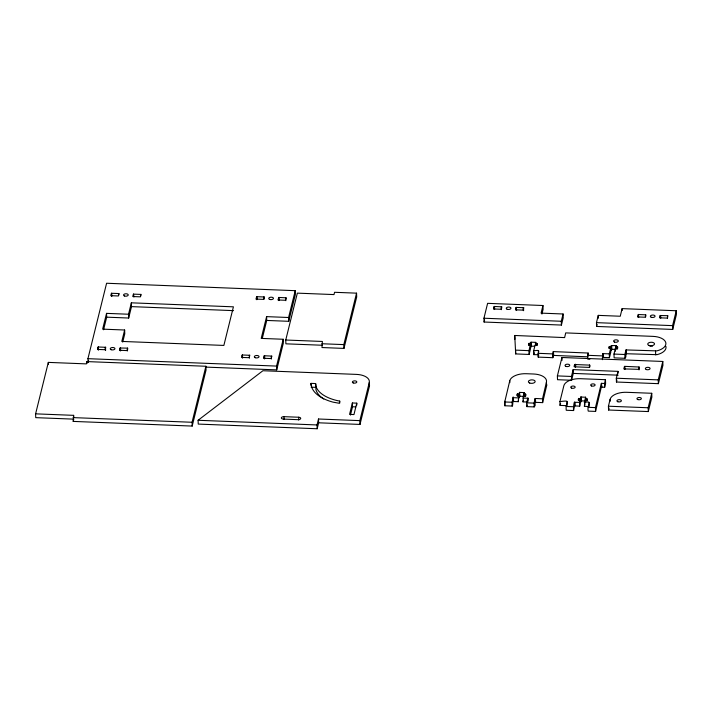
<?xml version="1.0" encoding="UTF-8"?>
<svg xmlns="http://www.w3.org/2000/svg" width="712" height="712" viewBox="0 0 712 712"><rect width="100%" height="100%" fill="white"/><g stroke="black" fill="none" stroke-linecap="round" stroke-linejoin="round"><path stroke-width="1.07" d="M542.508 398.827L535.451 398.48L535.611 402.351L542.642 402.627L542.508 398.827L546.424 382.184A14.783 7.618 -2.1 0 0 533.644 374.005L526.319 373.72A14.783 7.645 -2 0 0 509.774 380.751L504.728 401.969L504.87 405.769L512.195 406.054C513.236 407.255 512.747 388.69 513.619 401.497L518.309 401.684L518.763 395.614C514.776 397.634 518.363 390.425 517.793 395.783M542.642 402.627L546.567 385.984A14.783 7.618 -2.1 0 0 546.549 383.99M566.093 405.635L560.068 405.395L559.926 401.595C572.537 399.966 564.954 401.969 566.263 410.263L573.596 410.548L574.486 405.885L579.71 406.16L580.12 400.117C576.159 402.102 579.719 395.133 579.114 400.411M579.71 406.16L580.12 400.117M588.157 406.499L584.401 406.347L584.81 400.304C588.263 402.44 586.715 395.4 586.732 400.714M584.401 406.347L584.952 404.105M542.944 305.51L541.084 313.12L563.076 313.983L563.219 317.792L561.412 325.064L484.089 322.029L483.946 318.228L487.613 303.339L542.944 305.51L543.087 309.32L541.921 314.072M538.601 354.718L533.804 354.638L533.662 350.838L535.068 345.151C537.542 346.886 538.69 342.036 535.442 343.629L535.922 342.339L530.814 342.187L530.885 347.242L531.01 342.428M533.804 354.638L534.267 352.743M35.6 413.85L48.327 362.39L86.357 363.885L86.926 361.589L205.91 366.262L206.044 370.062L192.187 426.07L73.211 421.406L73.63 415.345L35.6 413.85L35.742 417.65L73.772 419.145L73.211 421.406M88.608 360.325L88.074 362.479L87.932 358.679L106.595 283.251L295.231 290.674L295.373 294.492L288.734 321.308L266.742 320.445L262.381 338.058M98.621 349.859L98.185 346.851L97.544 349.423L105.1 349.708L105.732 347.162L105.26 347.278L105.367 350.126M124.636 330.003L121.805 341.422L223.862 345.427L233.411 306.827L131.355 302.822L128.534 314.232L106.542 313.369L102.644 329.14L124.636 330.003L124.769 333.803L122.722 342.107M111.918 296.13L111.481 293.122L110.778 295.676L118.397 295.978L118.957 293.415L118.628 295.444M103.56 329.79L106.684 317.169L106.542 313.369M120.275 350.865L120.097 348.008L119.465 350.268L126.941 350.589L127.653 348.008L127.35 350.989M133.909 296.993L133.464 293.985L132.761 296.539L140.389 296.842L140.949 294.279L140.611 296.308M106.684 317.169L128.676 318.033L131.498 306.623L131.355 302.822M192.187 426.07L192.053 422.269L205.91 366.262M242.721 357.86L242.285 354.834L241.644 357.415L249.2 357.7L249.832 355.146L249.36 355.261L249.458 358.118M263.832 298.88L264.17 296.833L263.671 299.378L255.982 299.102L256.685 296.539L257.13 299.565M295.231 290.674L288.591 317.499L266.6 316.635L261.215 338.396L283.207 339.259L283.349 343.068L276.71 369.884L205.688 367.098M264.268 356L263.565 358.261L271.041 358.572L271.931 356.107L264.125 355.733L264.375 358.866M278.677 297.705L277.974 299.966L285.441 300.277L286.34 297.812L278.534 297.438L278.784 300.571M276.71 369.884L276.567 366.084L283.207 339.259M285.752 340.024L297.349 293.139L333.999 294.581L334.56 292.294L356.552 293.157L356.694 296.957L343.958 348.408L321.975 347.545L322.394 341.457L285.752 340.024L285.886 343.825L322.536 345.258M317.169 428.749L317.036 424.948L318.504 419.003L359.854 420.632L369.252 382.584A14.792 7.618 -2.1 0 0 356.472 374.396L262.906 370.73L198.096 420.276L198.239 424.076L317.169 428.749L318.638 422.803L318.504 419.003M343.958 348.408L343.825 344.608L356.552 293.157M310.993 383.376L315.763 383.563L315.781 385.762A39.187 20.194 -2.1 0 0 339.731 401.105L339.197 403.268L333.118 402.164A43.619 22.481 -2.1 0 1 310.993 383.376L311.064 385.272M352.378 402.974L349.556 414.402L353.953 414.571L356.774 403.152L352.378 402.974L352.511 406.774L350.464 415.087M318.638 422.803L359.996 424.432L369.394 386.385A14.792 7.618 -2.1 0 0 369.377 384.391M484.089 322.029L484.614 319.902M494.199 306.703L493.496 308.955L500.963 309.266L501.862 306.845L494.057 306.436L494.306 309.542M516.627 310.272L516.191 307.264L515.55 309.836L523.106 310.12L523.792 307.602L523.267 307.691L523.365 310.539M504.87 405.769L504.915 401.203M512.195 406.054L512.062 402.253L513.147 397.839M529.363 345.258C529.888 340.042 526.471 346.797 530.378 344.964L530.511 348.764L529.105 354.451L515.693 353.917L514.74 335.477L564.625 337.604L565.711 332.896L653.011 336.375A14.783 7.627 -2.1 0 1 665.773 342.588A14.783 7.627 -2.1 0 1 656.82 350.882L626.266 349.939C624.184 349.192 627.468 357.202 624.976 358.296L614.127 357.86L613.984 354.069L615.399 348.355C618.746 350.553 617.411 343.495 617.331 348.773M529.105 354.451L528.963 350.66L530.378 344.964M523.934 396.041L523.863 394.137C527.111 392.454 526.008 397.554 523.453 395.801L523 401.862L527.69 402.04M588.041 356.819L553.731 355.422L553.34 351.461L552.877 357.691L538.219 357.113C537.079 351.452 542.286 349.467 533.662 350.838M535.451 398.48C533.119 398.115 536.866 405.662 534.187 406.917L526.853 406.623C526.052 402.707 529.105 392.802 527.654 401.096M538.219 357.113L538.744 354.985M526.853 406.623L527.289 404.861M534.187 406.917L534.044 403.117L535.139 398.693M552.877 357.691L553.26 351.764M561.412 325.064L561.279 321.263L563.076 313.983M557.38 375.909L561.937 357.495L662.792 361.456L662.934 365.256L658.378 383.67L616.45 382.024L616.307 378.223L618.007 371.37L573.151 369.608L571.451 376.461L571.594 380.261L557.523 379.71L557.38 375.909L571.451 376.461M559.926 401.595L563.851 385.726A14.783 7.618 -2.1 0 1 580.396 378.695L605.458 379.683L605.601 383.483L604.657 387.284L601.311 387.114L595.579 411.411L588.254 411.127C586.43 405.751 594.066 400.108 584.258 402.547M560.068 405.395L560.593 403.277M575.394 367.401C576.907 360.174 572.546 367.508 574.717 366.831L588.797 367.383C590.577 368.22 589.456 361.616 589.429 367M571.594 380.261L573.285 373.408L573.151 369.608M573.596 410.548C572.991 408.724 574.833 395.783 574.691 406.125M589.856 359.195L587.765 359.115C587.195 357.664 589.029 349.254 587.97 354.914M596.46 322.643L598.258 315.372L620.25 316.235L622.119 308.625L676.258 310.752L676.4 314.57L672.724 329.433L596.594 326.443L596.46 322.643L672.582 325.633L676.258 310.752M596.594 326.443L597.11 324.369M602.388 358.741L602.815 353.464L603.278 357.424L609.436 357.664L610.843 351.968L610.709 348.177C606.758 350.144 610.309 343.202 609.703 348.471M602.423 359.693L602.815 353.766M595.579 411.411L595.446 407.611L601.4 383.207L601.871 387.168M609.436 357.664L609.303 353.864L610.709 348.177M604.657 387.284L604.524 383.483L605.458 379.683M608.422 406.214L610.122 399.334A14.783 7.618 -2.1 0 1 626.667 392.303L651.729 393.282L651.872 397.082L648.294 411.563L608.564 410.014L608.422 406.214L648.151 407.762L651.729 393.282M608.564 410.014L609.054 408.047M616.45 382.024L616.93 380.066M624.976 358.296L624.842 354.496L625.937 350.073M624.504 366.635L623.801 368.896L638.344 369.332C639.278 370.098 640.061 366.404 638.931 367.009L624.433 366.342L624.611 369.483M638.735 317.401L638.299 314.384L637.596 316.947L645.214 317.24L645.704 314.668L645.446 316.715M660.353 317.454L660.211 315.541L659.579 317.81L667.206 318.104L667.767 315.541L667.464 318.531M658.378 383.67L658.235 379.87L662.792 361.456M519.529 392.561L519.315 397.759L519.448 392.276L519.991 396.219L524.103 396.379C522.394 393.816 525.598 390.496 523.863 394.137M580.85 397.198L580.636 402.396L580.707 396.931L581.179 397.02L581.321 400.856L584.392 400.981M585.255 400.678L585.611 397.082L585.389 400.073M611.083 346.646L611.35 345.64L611.225 350.446L611.083 346.646L609.632 346.566M615.844 348.738L616.307 345.569L611.27 345.632M518.309 401.684L518.763 395.614M523 401.862L523.4 400.358M525.34 394.172L525.412 396.077M285.752 297.83L285.859 300.695M271.343 356.125L271.45 358.982M501.275 306.827L501.382 309.667M535.442 342.454L535.513 345.525M536.919 343.665L536.99 345.56M538.352 351.016L538.486 354.816M566.966 401.871L567.099 405.671M615.782 345.658L615.889 348.506M588.949 402.734L589.091 406.534M638.913 367.045L639.011 369.902M611.243 349.236L615.916 349.458M602.717 357.362L603.278 357.424M535.077 402.253L535.611 402.351M626.266 349.939L626.409 353.731L656.962 354.674A14.783 7.627 -2.1 0 0 665.907 346.388M523.516 307.851L523.623 310.699M617.518 347.038L617.58 348.933M588.157 353.179L588.228 355.083M586.919 398.978L586.991 400.874M585.184 398.782L586.661 398.809M615.773 346.833L617.26 346.869M519.858 392.419L523.961 392.579M522.857 398.061L527.556 398.239M257.023 296.699L263.769 296.966M516.52 307.424L523.267 307.691M111.811 293.282L118.557 293.549M133.803 294.145L140.549 294.412M638.628 314.544L645.375 314.811M660.211 315.541L667.358 315.674M483.946 318.228L561.279 321.263M131.498 306.623L233.554 310.637M531.143 346.228L534.561 346.21M528.963 350.66L515.559 350.117L515.693 353.917M553.598 351.621L587.898 353.018M603.144 353.624L609.303 353.864M613.984 354.069L624.842 354.496M321.833 343.745L343.825 344.608M538.076 353.312L552.734 353.9M587.631 355.315L602.29 355.893M575.287 364.553L589.358 365.105M98.514 347.011L105.26 347.278M120.097 348.008L127.252 348.141M242.614 355.003L249.36 355.261M573.285 373.408L618.141 375.171M616.307 378.223L658.235 379.87M87.932 358.679L276.567 366.084M601.738 383.368L604.524 383.483M581.179 397.056L585.282 397.225M311.135 387.177L315.906 387.364L315.923 389.562A39.187 20.194 -2.1 0 0 323.738 398.996M513.477 397.697L518.167 397.883M574.477 402.316L579.568 402.36M504.728 401.969L512.062 402.253M526.72 402.823L534.044 403.117M588.112 407.326L595.446 407.611M566.12 406.463L573.454 406.748M352.511 406.774L355.813 406.908M283.999 416.662L298.657 417.232A2.367 1.219 -2.1 0 1 300.704 418.54A2.367 1.219 -2.1 0 1 298.061 419.671L283.403 419.092A2.367 1.219 -2.1 0 1 281.356 417.784A2.367 1.219 -2.1 0 1 283.999 416.662L284.106 419.51M198.096 420.276L317.036 424.948M73.069 417.606L192.053 422.269M529.301 343.362L530.752 343.442M517.722 393.878L519.173 393.958M579.043 398.515L580.494 398.595M519.662 396.362L519.991 396.219M513.29 401.639L513.619 401.497M626.071 353.873L626.409 353.731M553.331 355.555L553.731 355.422M580.983 400.998L581.321 400.856M575.002 405.902L574.878 402.182M672.582 325.633L672.724 329.433M660.62 315.407L660.727 318.273M655.547 351.096L655.681 354.887M645.633 314.98L645.695 316.885M648.151 407.762L648.294 411.563M638.299 314.686L638.406 317.543M624.833 366.493L624.94 369.341M622.119 308.625L622.19 310.53M618.007 371.37L618.078 373.275M616.04 345.827L616.138 348.675M615.399 348.355L615.506 351.212M611.679 345.498L611.813 349.298M609.303 346.708L609.374 348.613M610.122 399.334L610.193 401.23M601.409 383.51L601.542 387.31M598.258 315.372L598.365 318.22M589.616 365.265L589.687 367.17M585.54 397.385L585.611 399.281M584.81 400.304L584.917 403.152M578.714 398.658L578.785 400.553M574.958 364.686L575.029 366.591M561.937 357.495L562.044 360.343M546.424 382.184L546.567 385.984M535.7 342.614L535.771 344.51M531.339 342.285L531.481 346.085M528.971 343.495L529.034 345.4M527.806 398.409L527.912 401.257M525.598 394.341L525.67 396.237M524.219 392.748L524.352 396.548M523.453 395.801L523.56 398.649M516.191 307.566L516.298 310.414M517.393 394.021L517.464 395.917M514.74 335.477L514.883 339.277M509.774 380.751L509.845 382.656M501.533 306.988L501.595 308.883M494.529 306.56L494.635 309.409M369.252 382.584L369.394 386.385M359.854 420.632L359.996 424.432M356.774 403.152L356.846 405.048M339.731 401.105L339.802 403.001M315.799 384.507L315.906 387.364M298.657 417.232L298.764 420.089M288.591 317.499L288.734 321.308M279.015 297.563L279.113 300.428M266.6 316.635L266.742 320.445M264.018 297.135L264.09 299.04M264.606 355.867L264.704 358.723M256.685 296.539L256.792 299.707M242.285 355.137L242.392 357.994M133.473 294.287L133.544 296.183M128.534 314.232L128.676 318.033M127.501 348.302L127.573 350.197M120.506 347.874L120.613 350.722M111.481 293.424L111.588 296.263M105.518 347.438L105.616 350.286M98.185 347.153L98.292 350.001M86.926 361.589L86.998 363.485M73.63 415.345L73.701 417.241M48.327 362.39L48.398 364.295M649.949 346.219A3.4 1.753 -2.1 0 1 652.557 346.139M529.71 383.056A3.4 1.753 -2.1 0 0 535.139 381.739A3.4 1.753 -2.1 0 0 530.458 380.03A3.4 1.753 -2.1 0 0 529.71 383.056M124.413 295.978A2.367 1.219 -2.1 0 0 128.222 295.106A2.367 1.219 -2.1 0 0 125.018 293.878A2.367 1.219 -2.1 0 0 124.413 295.978M269.625 299.405A2.367 1.219 -2.1 0 0 273.435 298.524A2.367 1.219 -2.1 0 0 270.231 297.296A2.367 1.219 -2.1 0 0 269.625 299.405M255.216 357.7A2.367 1.219 -2.1 0 0 259.026 356.819A2.367 1.219 -2.1 0 0 255.822 355.591A2.367 1.219 -2.1 0 0 255.216 357.7M111.117 349.708A2.367 1.219 -2.1 0 0 114.926 348.835A2.367 1.219 -2.1 0 0 111.722 347.607A2.367 1.219 -2.1 0 0 111.117 349.708M353.25 382.949A2.216 1.139 -2.1 0 0 356.792 382.095A2.216 1.139 -2.1 0 0 353.739 380.973A2.216 1.139 -2.1 0 0 353.25 382.949M591.547 385.966A2.216 1.139 -2.1 0 0 595.09 385.103A2.216 1.139 -2.1 0 0 592.037 383.99A2.216 1.139 -2.1 0 0 591.547 385.966M571.611 388.129A2.216 1.139 -2.1 0 0 575.154 387.266A2.216 1.139 -2.1 0 0 572.101 386.153A2.216 1.139 -2.1 0 0 571.611 388.129M565.951 366.395A2.367 1.219 -2.1 0 0 569.725 365.487A2.367 1.219 -2.1 0 0 566.467 364.295A2.367 1.219 -2.1 0 0 565.951 366.395M646.282 369.555A2.367 1.219 -2.1 0 0 650.065 368.638A2.367 1.219 -2.1 0 0 646.808 367.445A2.367 1.219 -2.1 0 0 646.282 369.555M649.068 345.453A3.4 1.753 -2.1 0 0 654.497 344.136A3.4 1.753 -2.1 0 0 649.816 342.419A3.4 1.753 -2.1 0 0 649.068 345.453M614.509 342.063A2.367 1.219 -2.1 0 0 618.292 341.146A2.367 1.219 -2.1 0 0 615.034 339.953A2.367 1.219 -2.1 0 0 614.509 342.063M617.82 401.737A2.216 1.139 -2.1 0 0 621.371 400.874A2.216 1.139 -2.1 0 0 618.31 399.761A2.216 1.139 -2.1 0 0 617.82 401.737M637.818 399.574A2.216 1.139 -2.1 0 0 641.361 398.711A2.216 1.139 -2.1 0 0 638.308 397.599A2.216 1.139 -2.1 0 0 637.818 399.574M651.231 317.249A2.367 1.219 -2.1 0 0 655.04 316.368A2.367 1.219 -2.1 0 0 651.836 315.14A2.367 1.219 -2.1 0 0 651.231 317.249M507.131 309.257A2.367 1.219 -2.1 0 0 510.94 308.385A2.367 1.219 -2.1 0 0 507.736 307.157A2.367 1.219 -2.1 0 0 507.131 309.257"/></g></svg>
